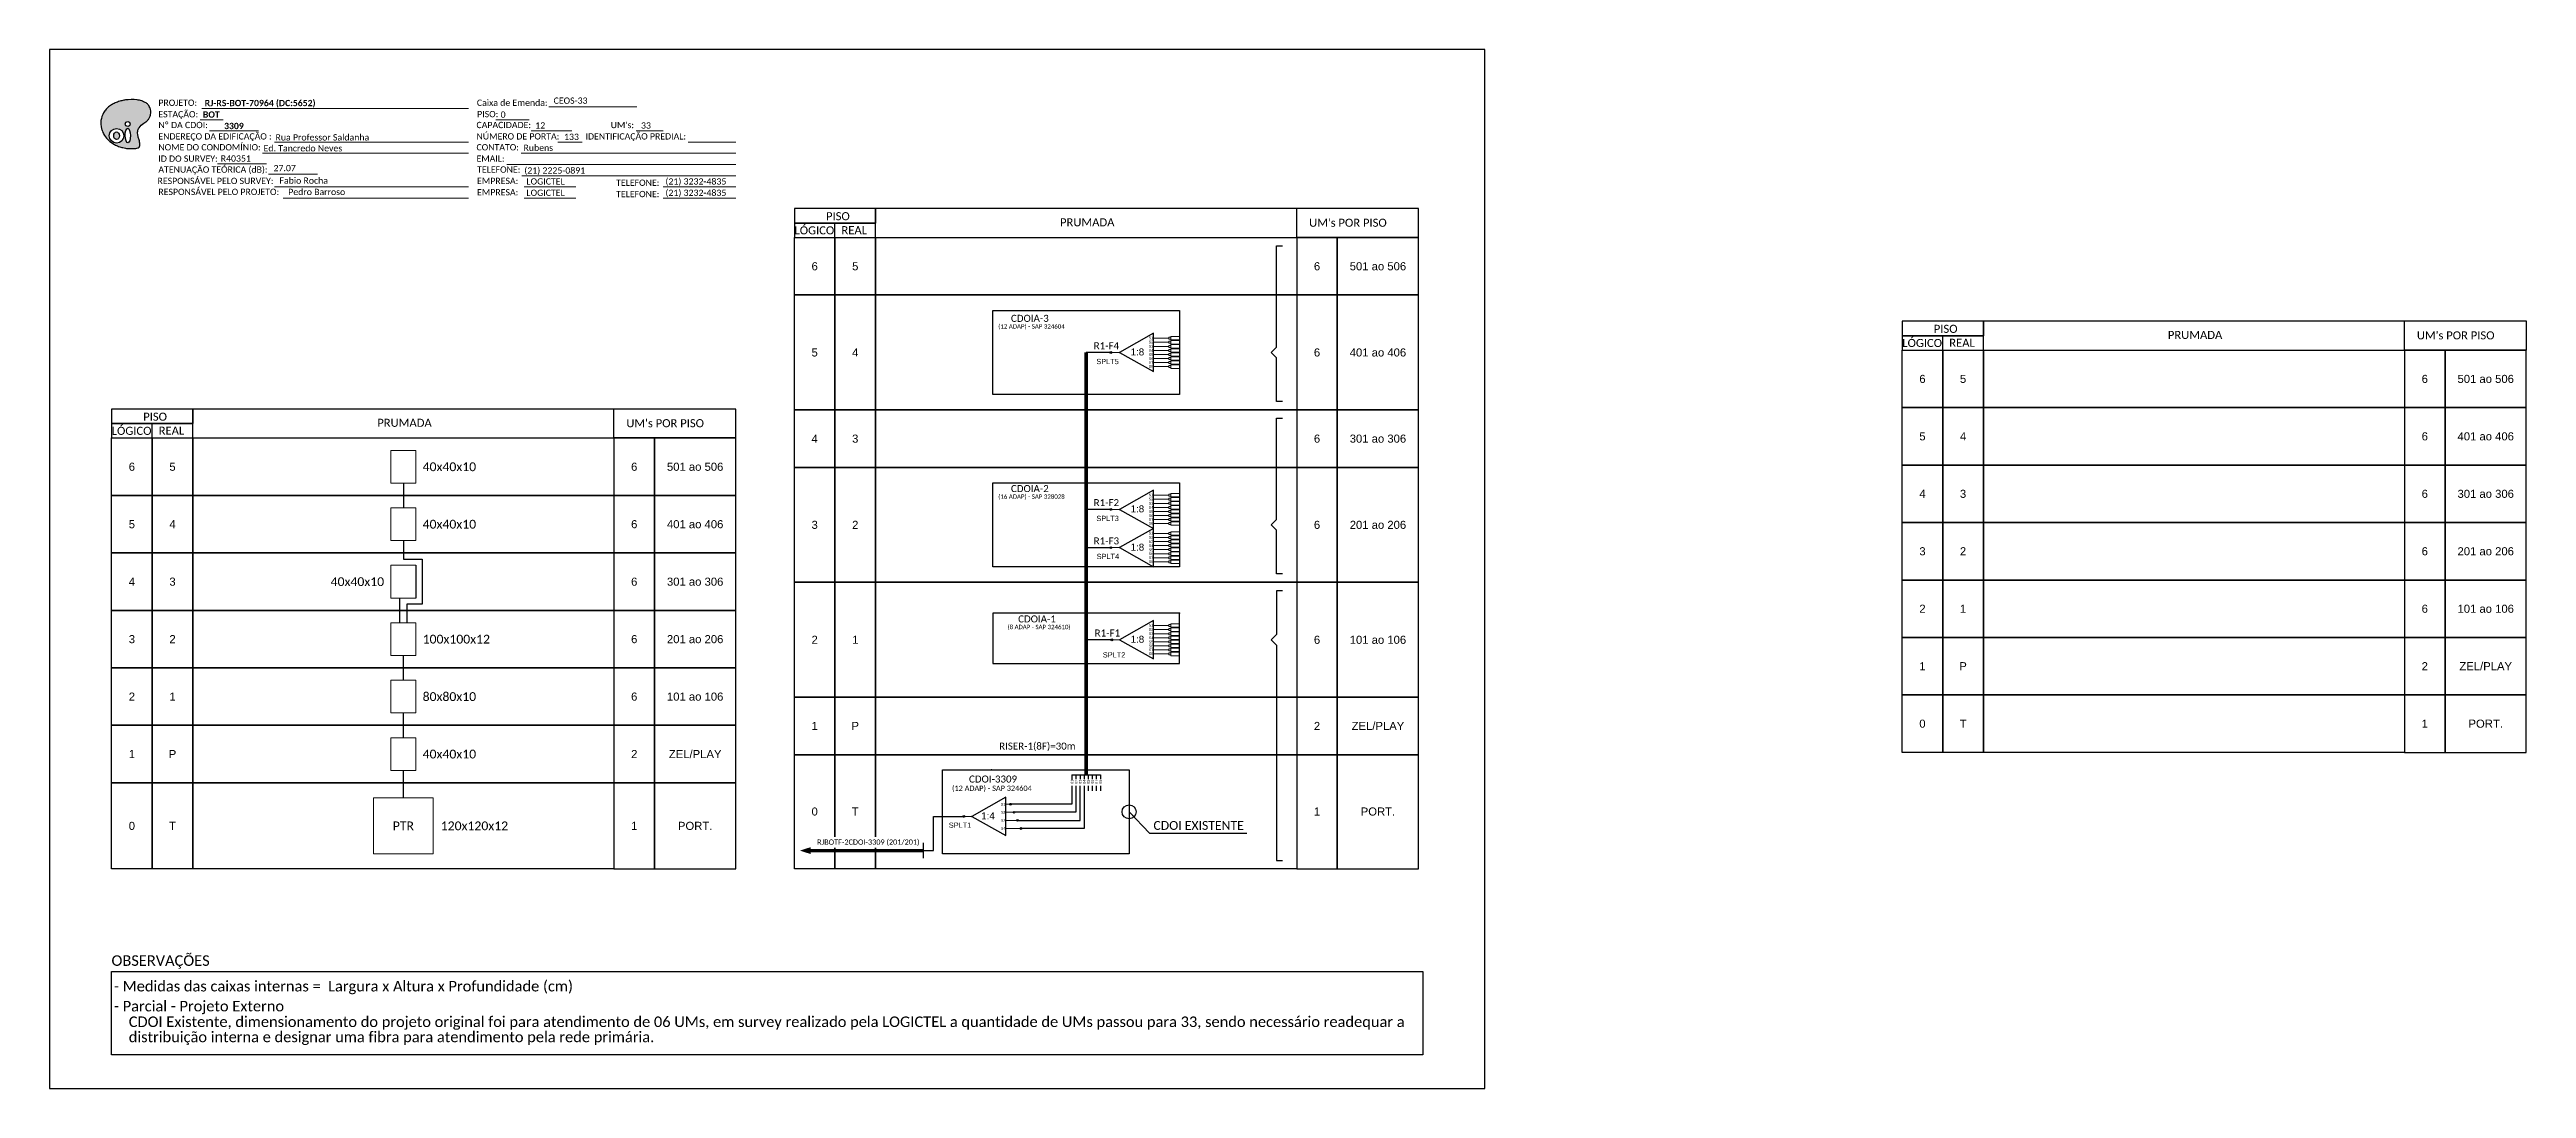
# Model space of a CAD drawing. Header units: millimetres. Extents: x 6532 to 7237, y -1607 to -1311.
import ezdxf
from ezdxf.enums import TextEntityAlignment as Align

# ---------------------------------------------------------------- set-up
doc = ezdxf.new("R2010")
doc.units = ezdxf.units.MM
doc.styles.add('ARIAL', font='arial.ttf')
doc.styles.add('WMF-Calibri0', font='calibri.ttf')
doc.styles.add('WMF-Calibri1', font='calibrib.ttf')
doc.dimstyles.new('ISO-25', dxfattribs={"dimtxt": 2.5, "dimasz": 2.5, "dimexe": 1.25, "dimexo": 0.625, "dimtad": 1, "dimtxsty": 'Standard', "dimcen": 2.5, "dimadec": 0, "dimazin": 0, "dimtfac": 1, "dimtmove": 0, "dimatfit": 3, "dimfxl": 0, "dimarcsym": 0})

# ---------------------------------------------------------------- blocks, each defined once
blk = doc.blocks.new('ANDAR')
for points in [[(0, 16.37), (11.57, 16.37), (11.57, 0), (0, 0)], [(11.57, 16.37), (23.15, 16.37), (23.15, 0), (11.57, 0)], [(23.15, 16.37), (143.15, 16.37), (143.15, 0), (23.15, 0)], [(154.72, 16.37), (143.15, 16.37), (143.15, 0), (154.72, 0)], [(177.86, 16.37), (154.72, 16.37), (154.72, 0), (177.86, 0)]]:
    blk.add_lwpolyline(points, close=True)
at = {"style": 'ARIAL', "flags": 4}
for tag, p in [('LOGICO', (5.79, 8.19)), ('REAL', (17.36, 8.19)), ("UC'S POR PISO", (148.93, 8.19)), ('N° DOS_APS', (166.29, 8.19))]:
    blk.add_attdef(tag, text='', height=2.3, dxfattribs=at).set_placement(p, align=Align.MIDDLE_CENTER)
blk = doc.blocks.new('A$C4360606C')
at = {"color": 0}
for points in [[(0, 4.11), (23.15, 4.11), (23.15, 8.22), (0, 8.22)], [(0, 0), (23.15, 0), (23.15, 4.11), (0, 4.11)]]:
    blk.add_lwpolyline(points, close=True, dxfattribs=at)
for points in [[(23.15, 0), (177.9, 0), (177.9, 8.22), (23.15, 8.22), (23.15, 8.22), (23.15, 4.11)], [(143.15, 0), (143.15, 8.22)], [(11.57, 0), (11.57, 4.11)]]:
    blk.add_lwpolyline(points)
at = {"color": 0, "style": 'WMF-Calibri0'}
for s, p in [('     PISO', (4.96, 4.92)), ('  LÓGICO', (-1.58, 0.89)), ('    REAL', (10.18, 0.95)), ('PRUMADA', (75.71, 3.18)), ("UM's POR PISO", (146.67, 3.06))]:
    blk.add_text(s, height=2.3, dxfattribs=at).set_placement(p)
blk = doc.blocks.new('SPLT_1-8_SC-APC')
at = {"color": 1}
blk.add_lwpolyline([(-7.37, -2.1), (-17.04, -7.55), (-7.37, -13), (-7.37, -2.1)], dxfattribs=at)
at = {"color": 3, "lineweight": 0}
for points in [[(-2.99, -3.51), (-7.37, -3.51)], [(-7.37, -4.66), (-2.99, -4.66)], [(-7.37, -5.82), (-2.99, -5.82)], [(-7.37, -6.97), (-2.99, -6.97)], [(-2.41, -3.02), (-2.41, -4)], [(-2.41, -3.02), (0, -3.02)], [(-2.41, -4), (0, -4)], [(-2.41, -4.17), (-2.41, -5.16)], [(-2.41, -4.17), (0, -4.17)], [(-2.41, -5.16), (0, -5.16)], [(-2.41, -5.32), (-2.41, -6.31)], [(-2.41, -5.32), (0, -5.32)], [(-2.41, -6.31), (0, -6.31)], [(-2.41, -6.48), (-2.41, -7.46)], [(-2.41, -6.48), (0, -6.48)], [(-7.37, -8.12), (-2.99, -8.12)], [(-7.37, -9.28), (-2.99, -9.28)], [(-7.37, -10.43), (-2.99, -10.43)], [(-7.37, -11.58), (-2.99, -11.58)], [(-2.41, -7.46), (0, -7.46)], [(-2.41, -7.63), (-2.41, -8.62)], [(-2.41, -7.63), (0, -7.63)], [(-2.41, -8.62), (0, -8.62)], [(-2.41, -8.78), (-2.41, -9.77)], [(-2.41, -8.78), (0, -8.78)], [(-2.41, -9.77), (0, -9.77)], [(-2.41, -9.94), (-2.41, -10.92)], [(-2.41, -9.94), (0, -9.94)], [(-2.41, -10.92), (0, -10.92)], [(-2.41, -11.09), (-2.41, -12.08)], [(-2.41, -11.09), (0, -11.09)], [(-2.41, -12.08), (0, -12.08)]]:
    blk.add_lwpolyline(points, dxfattribs=at)
for points in [[(-2.99, -3.22), (-2.41, -3.22), (-2.41, -3.8), (-2.99, -3.8)], [(-2.99, -4.38), (-2.41, -4.38), (-2.41, -4.95), (-2.99, -4.95)], [(-2.99, -5.53), (-2.41, -5.53), (-2.41, -6.1), (-2.99, -6.1)], [(-2.99, -6.68), (-2.41, -6.68), (-2.41, -7.26), (-2.99, -7.26)], [(-2.99, -7.84), (-2.41, -7.84), (-2.41, -8.41), (-2.99, -8.41)], [(-2.99, -8.99), (-2.41, -8.99), (-2.41, -9.56), (-2.99, -9.56)], [(-2.99, -10.14), (-2.41, -10.14), (-2.41, -10.72), (-2.99, -10.72)], [(-2.99, -11.3), (-2.41, -11.3), (-2.41, -11.87), (-2.99, -11.87)]]:
    blk.add_lwpolyline(points, close=True, dxfattribs=at)
at = {"color": 1, "lineweight": 0}
blk.add_lwpolyline([(-17.04, -7.55), (-19.26, -7.55)], dxfattribs=at)
at = {"color": 1, "style": 'ARIAL'}
for s, height, p in [('1:8', 2, (-13.91, -8.4)), ('S1', 0.75, (-8.74, -3.78)), ('S2', 0.75, (-8.74, -4.97)), ('S3', 0.75, (-8.74, -6.18)), ('S4', 0.75, (-8.74, -7.36)), ('S5', 0.75, (-8.74, -8.57)), ('S6', 0.75, (-8.74, -9.69)), ('S7', 0.75, (-8.74, -10.78)), ('S8', 0.75, (-8.74, -11.9))]:
    blk.add_text(s, height=height, dxfattribs=at).set_placement(p)
blk = doc.blocks.new('LEG_CDOIA12_C-SPLT_ESQ')
blk.add_point((0, 0))
at = {"color": 0, "style": 'WMF-Calibri0', "flags": 4}
blk.add_attdef('MODELO', text='', height=1.5, dxfattribs=at).set_placement((-13.55, 3.01), align=Align.CENTER)
blk.add_attdef('CDO', (-14.65, 4.94), '', height=2, dxfattribs=at)
at = {"style": 'ARIAL', "flags": 4}
blk.add_attdef('SPLITAGEM', text='', height=1.5, dxfattribs=at).set_placement((-17.48, -2.66), align=Align.CENTER)
blk = doc.blocks.new('SPLITTER_')
blk.add_point((0, 0))
at = {"style": 'ARIAL', "flags": 4}
blk.add_attdef('SPLT', (0, -3.26), '', height=1.5, dxfattribs=at)
blk = doc.blocks.new('A$C415C251F')
at = {"color": 3}
blk.add_point((0, 0), dxfattribs=at)
blk = doc.blocks.new('LEG_CDOIA8_C-SPLT_ESQ')
at = {"color": 3, "extrusion": (0, 0, -1), "xscale": -1, "zscale": -1}
blk.add_blockref('A$C415C251F', (0, 0), dxfattribs=at)
at = {"color": 1, "style": 'WMF-Calibri0', "flags": 4}
blk.add_attdef('MODELO', text='', height=1.5, dxfattribs=at).set_placement((22.54, -4.54), align=Align.CENTER)
blk.add_attdef('CDO', (21.44, -2.61), '', height=2, dxfattribs=at)
at = {"style": 'ARIAL', "flags": 4}
blk.add_attdef('SPLITAGEM', text='', height=1.5, dxfattribs=at).set_placement((18.61, -12.59), align=Align.CENTER)
blk = doc.blocks.new('SPLT_1-4_DIV_DIR')
h = blk.add_hatch(color=3)
h.dxf.hatch_style = 1
edge = h.paths.add_edge_path()
edge.add_arc((13.27, 3.47), 0.242, 0, 360)
h = blk.add_hatch(color=3)
h.dxf.hatch_style = 1
edge = h.paths.add_edge_path()
edge.add_arc((14.27, 1.17), 0.242, 0, 360)
h = blk.add_hatch(color=3)
h.dxf.hatch_style = 1
edge = h.paths.add_edge_path()
edge.add_arc((15.27, -1.14), 0.242, 0, 360)
h = blk.add_hatch(color=3)
h.dxf.hatch_style = 1
edge = h.paths.add_edge_path()
edge.add_arc((16.27, -3.45), 0.242, 0, 360)
at = {"color": 1, "lineweight": 0}
blk.add_lwpolyline([(2.22, 0), (0, 0)], dxfattribs=at)
at = {"color": 1}
blk.add_lwpolyline([(11.89, 5.45), (2.22, 0), (11.89, -5.45), (11.89, 5.45)], dxfattribs=at)
at = {"color": 7, "lineweight": 0}
for points in [[(13.27, 3.47), (11.89, 3.47)], [(11.89, 1.17), (14.27, 1.17)], [(11.89, -1.14), (15.27, -1.14)], [(11.89, -3.45), (16.27, -3.45)]]:
    blk.add_lwpolyline(points, dxfattribs=at)
at = {"color": 3}
for centre in [(13.27, 3.47), (14.27, 1.17), (15.27, -1.14), (16.27, -3.45)]:
    blk.add_circle(centre, 0.242, dxfattribs=at)
at = {"color": 1, "style": 'ARIAL'}
for s, height, p in [('1:4', 2, (4.91, -0.85)), ('S1', 0.75, (10.52, 3.07)), ('S2', 0.75, (10.52, 0.81)), ('S3', 0.75, (10.52, -1.54)), ('S4', 0.75, (10.52, -3.8))]:
    blk.add_text(s, height=height, dxfattribs=at).set_placement(p)
blk = doc.blocks.new('OI')
h = blk.add_hatch(color=40)
edge = h.paths.add_edge_path()
edge.add_spline(control_points=[(4.35, -0.67), (3.92, -0.99), (3.26, -1.5), (2.81, -2.59), (2.9, -3.5), (3.06, -4.27), (3.31, -4.85), (3.37, -5.39), (3.4, -5.88), (3.2, -6.4), (2.54, -6.61), (1.65, -6.63), (0.55, -6.67), (-0.56, -6.42), (-1.61, -6.14), (-2.77, -5.61), (-3.92, -4.77), (-4.89, -3.7), (-5.34, -2.65), (-5.6, -1.94), (-5.85, -0.96), (-5.71, 0.47), (-5.1, 2.02), (-4.14, 3.02), (-3.3, 3.61), (-2.37, 4.16), (-1.36, 4.44), (-0.56, 4.7), (0.79, 4.85), (2.24, 4.97), (3.79, 4.57), (4.67, 4.21), (5.44, 3.65), (5.76, 2.99), (6.03, 2.21), (6.01, 1.46), (5.72, 0.64), (5.31, 0.08), (4.88, -0.38), (4.51, -0.55), (4.35, -0.67)], knot_values=[0, 0, 0, 0, 1.60434, 2.417191, 3.427595, 4.282808, 4.776746, 5.304182, 5.888771, 6.258406, 6.858137, 7.79129, 8.986195, 10.124242, 11.187857, 12.242908, 13.953784, 15.414161, 16.515391, 17.349188, 17.675853, 19.552021, 21.515531, 22.568638, 23.63245, 24.621084, 25.782718, 26.745347, 27.142653, 29.870543, 31.004649, 31.921532, 32.709589, 33.801391, 34.042471, 35.192333, 35.971461, 36.628871, 37.254359, 37.836911, 37.836911, 37.836911, 37.836911], degree=3, periodic=0)
h.paths.add_polyline_path([(1.13, -0.87, -1), (-0.04, -0.87, -1)], flags=16)
edge = h.paths.add_edge_path(flags=16)
edge.add_ellipse((0.56, -3.59), major_axis=(-0.02, 1.71), ratio=0.361305, start_angle=0, end_angle=360)
h.paths.add_polyline_path([(-0.36, -3.62, -1), (-3.8, -3.62, -1)], flags=16)
edge = h.paths.add_edge_path(flags=0)
edge.add_ellipse((-2.08, -3.62), major_axis=(0, 0.885), ratio=0.758294, start_angle=0, end_angle=360)
at = {"color": 40}
for centre, radius in [((-2.08, -3.62), 1.72), ((0.54, -0.87), 0.587)]:
    blk.add_circle(centre, radius, dxfattribs=at)
blk.add_ellipse((-2.08, -3.62), major_axis=(0, 0.885), ratio=0.758294, start_param=-3.141592653589792, end_param=3.141592653589792, dxfattribs=at)
blk.add_ellipse((0.56, -3.59), major_axis=(-0.02, 1.71), ratio=0.361305, dxfattribs=at)
at = {"color": 40, "start_tangent": (-0.800898, -0.598801), "end_tangent": (-0.800898, -0.598801)}
blk.add_spline([(4.35, -0.67), (3.2, -1.78), (2.9, -2.54), (2.92, -3.55), (3.12, -4.38), (3.28, -4.85), (3.37, -5.37), (3.35, -5.95), (3.2, -6.29), (2.66, -6.55), (1.73, -6.63), (0.54, -6.62), (-0.58, -6.41), (-1.6, -6.11), (-2.56, -5.67), (-3.95, -4.67), (-4.89, -3.56), (-5.37, -2.56), (-5.64, -1.78), (-5.72, -1.46), (-5.63, 0.42), (-4.84, 2.22), (-4.13, 2.99), (-3.27, 3.62), (-2.4, 4.09), (-1.3, 4.47), (-0.37, 4.72), (0.02, 4.77), (2.75, 4.8), (3.85, 4.53), (4.69, 4.16), (5.31, 3.68), (5.85, 2.73), (5.93, 2.5), (5.94, 1.35), (5.67, 0.62), (5.29, 0.08), (4.84, -0.36), (4.35, -0.67)], degree=3, dxfattribs=at)
blk = doc.blocks.new('CARIMBO')
at = {"color": 7, "lineweight": 0}
for points in [[(35.15, -20.06), (41.7, -20.06)], [(35.66, -16.79), (111.64, -16.79)], [(119.43, -20.02), (128.92, -20.02)], [(134.48, -16.3), (159.61, -16.3)], [(37.81, -23.14), (51.75, -23.14)], [(56.38, -26.37), (111.64, -26.37)], [(129.48, -23.14), (141.1, -23.14)], [(137.07, -26.37), (144.01, -26.37)], [(159.42, -23.14), (167.09, -23.14)], [(174.24, -26.37), (187.8, -26.37)], [(40.13, -32.55), (54.07, -32.55)], [(52.97, -29.48), (111.64, -29.48)], [(122.56, -32.72), (187.83, -32.72)], [(126.6, -29.48), (187.83, -29.48)], [(54.67, -35.52), (68.61, -35.52)], [(56.38, -39.07), (111.64, -39.07)], [(58.87, -42.31), (111.64, -42.31)], [(126.84, -35.96), (187.83, -35.96)], [(127.45, -39.07), (142.25, -39.07)], [(127.45, -42.31), (142.25, -42.31)], [(167.06, -39.07), (187.83, -39.07)], [(167.06, -42.31), (187.83, -42.31)]]:
    blk.add_lwpolyline(points, dxfattribs=at)
at = {"color": 7, "xscale": 1.213923925163967, "yscale": 1.213923925163967, "zscale": 1.213923925163967, "rotation": 0.1532896023949059}
blk.add_blockref('OI', (13.86, -20.16), dxfattribs=at)
at = {"color": 7, "lineweight": 0, "style": 'WMF-Calibri0'}
for s, height, p in [('Caixa de Emenda:', 1.7927, (114.02, -16.04)), ('PROJETO:', 1.793, (23.26, -16.04)), ('ESTAÇÃO:', 1.793, (23.26, -19.32)), ('Nº DA CDOI:', 1.7927, (23.26, -22.39)), ('CAPACIDADE:', 1.7927, (113.91, -22.39)), ('PISO:', 1.793, (114.09, -19.28)), ("UM's:", 1.793, (152.15, -22.39)), ('ENDEREÇO DA EDIFICAÇÃO :', 1.7927, (23.26, -25.63)), ('NOME DO CONDOMÍNIO:', 1.7927, (23.26, -28.74)), ('CONTATO:', 1.793, (113.91, -28.74)), ('NÚMERO DE PORTA:', 1.7927, (113.91, -25.63)), ('IDENTIFICAÇÃO PREDIAL:', 1.7927, (144.99, -25.63)), ('ATENUAÇÃO TEÓRICA (dB):', 1.7927, (23.26, -35.09)), ('ID DO SURVEY:', 1.7927, (23.26, -31.97)), ('EMAIL:', 1.793, (113.91, -31.97)), ('TELEFONE:', 1.793, (114.09, -35.09)), ('RESPONSÁVEL PELO SURVEY:', 1.7927, (23.02, -38.32)), ('RESPONSÁVEL PELO PROJETO:', 1.7927, (23.26, -41.44)), ('EMPRESA:', 1.793, (114.09, -38.32)), ('EMPRESA:', 1.793, (114.09, -41.56)), ('TELEFONE:', 1.793, (153.7, -38.83)), ('TELEFONE:', 1.793, (153.7, -42.06))]:
    blk.add_text(s, height=height, dxfattribs=at).set_placement(p)
at = {"color": 7, "lineweight": 0, "flags": 8}
for tag, p, style in [('CEOS-XX', (135.87, -15.46), 'WMF-Calibri0'), ('EST', (35.94, -19.41), 'WMF-Calibri1'), ('PROJ', (36.46, -16.13), 'WMF-Calibri1'), ('PISO_PTR', (120.78, -19.42), 'WMF-Calibri0'), ('CAPAC.', (130.66, -22.52), 'WMF-Calibri0'), ("UC'S", (160.78, -22.54), 'WMF-Calibri0'), ('NOME_DO_COND.', (53.23, -29.02), 'WMF-Calibri0'), ('LOGRADOURO', (56.65, -25.91), 'WMF-Calibri0'), ('NOME_DO_CONTATO', (127.3, -28.89), 'WMF-Calibri0'), ('N°', (138.85, -25.77), 'WMF-Calibri0'), ('N°PREDIO', (174.94, -25.77), 'WMF-Calibri0'), ('_ID_', (40.39, -31.94), 'WMF-Calibri0'), ('O_POTEN', (56.06, -34.68), 'WMF-Calibri0'), ('EMAIL', (123.26, -32.12), 'WMF-Calibri0'), ('TELEFONE', (127.55, -35.36), 'WMF-Calibri0'), ('RES_SURVEY', (57.78, -38.23), 'WMF-Calibri0'), ('RES_PROJ', (60.27, -41.47), 'WMF-Calibri0'), ('EMP_RESP_SURVEY', (128.16, -38.47), 'WMF-Calibri0'), ('EMP_RESP_PROJ', (128.16, -41.71), 'WMF-Calibri0'), ('CONT_RESP_SURVEY', (167.76, -38.47), 'WMF-Calibri0'), ('CONT_RESP_PROJ', (167.76, -41.71), 'WMF-Calibri0')]:
    blk.add_attdef(tag, p, '', height=1.79, dxfattribs=dict(at, style=style))
at = {"color": 7, "lineweight": 0, "style": 'WMF-Calibri1', "flags": 8}
blk.add_attdef("N° CDO'S", text='', height=1.79, dxfattribs=at).set_placement((44.78, -22.68), align=Align.CENTER)

msp = doc.modelspace()

# ---------------------------------------------------------------- hatches: boundary and pattern name
h = msp.add_hatch(color=3)
h.dxf.hatch_style = 1
edge = h.paths.add_edge_path()
edge.add_arc((6834.02, -1396.89), 0.256, 0, 360)
h = msp.add_hatch(color=3)
h.dxf.hatch_style = 1
edge = h.paths.add_edge_path()
edge.add_arc((6834.02, -1441.6), 0.256, 0, 360)
h = msp.add_hatch(color=3)
h.dxf.hatch_style = 1
edge = h.paths.add_edge_path()
edge.add_arc((6834.02, -1452.5), 0.256, 0, 360)
h = msp.add_hatch(color=3)
h.dxf.hatch_style = 1
edge = h.paths.add_edge_path()
edge.add_arc((6834.28, -1478.75), 0.256, 0, 360)
h = msp.add_hatch(color=3)
h.dxf.hatch_style = 1
edge = h.paths.add_edge_path()
edge.add_arc((6792.15, -1529.07), 0.256, 0, 360)

# ---------------------------------------------------------------- linework, layer by layer
at = {"color": 5}
for p, q in [((6833.76, -1396.89), (6826.97, -1396.89)), ((6833.76, -1441.6), (6826.97, -1441.6)), ((6834.28, -1478.75), (6826.97, -1478.75))]:
    msp.add_line(p, q, dxfattribs=at)
for points in [[(6531.59, -1606.59), (6940.59, -1606.59), (6940.59, -1310.59), (6531.59, -1310.59)], [(6743.83, -1360.03), (6766.97, -1360.03), (6766.97, -1355.92), (6743.83, -1355.92)], [(6743.83, -1364.14), (6766.97, -1364.14), (6766.97, -1360.03), (6743.83, -1360.03)], [(6743.83, -1364.14), (6755.4, -1364.14), (6755.4, -1380.51), (6743.83, -1380.51)], [(6755.4, -1364.14), (6766.97, -1364.14), (6766.97, -1380.51), (6755.4, -1380.51)], [(6766.97, -1364.14), (6886.97, -1364.14), (6886.97, -1380.51), (6766.97, -1380.51)], [(6898.54, -1364.14), (6886.97, -1364.14), (6886.97, -1380.51), (6898.54, -1380.51)], [(6921.69, -1364.14), (6898.54, -1364.14), (6898.54, -1380.51), (6921.69, -1380.51)], [(6743.83, -1380.51), (6755.4, -1380.51), (6755.4, -1413.26), (6743.83, -1413.26)], [(6755.4, -1380.51), (6766.97, -1380.51), (6766.97, -1413.26), (6755.4, -1413.26)], [(6766.97, -1380.51), (6886.97, -1380.51), (6886.97, -1413.26), (6766.97, -1413.26)], [(6898.54, -1380.51), (6886.97, -1380.51), (6886.97, -1413.26), (6898.54, -1413.26)], [(6921.69, -1380.51), (6898.54, -1380.51), (6898.54, -1413.26), (6921.69, -1413.26)], [(6549.27, -1417.15), (6572.42, -1417.15), (6572.42, -1413.04), (6549.27, -1413.04)], [(6549.27, -1421.26), (6572.42, -1421.26), (6572.42, -1417.15), (6549.27, -1417.15)], [(6743.83, -1413.26), (6755.4, -1413.26), (6755.4, -1429.63), (6743.83, -1429.63)], [(6755.4, -1413.26), (6766.97, -1413.26), (6766.97, -1429.63), (6755.4, -1429.63)], [(6766.97, -1413.26), (6886.97, -1413.26), (6886.97, -1429.63), (6766.97, -1429.63)], [(6898.54, -1413.26), (6886.97, -1413.26), (6886.97, -1429.63), (6898.54, -1429.63)], [(6921.69, -1413.26), (6898.54, -1413.26), (6898.54, -1429.63), (6921.69, -1429.63)], [(6549.27, -1421.26), (6560.84, -1421.26), (6560.84, -1437.64), (6549.27, -1437.64)], [(6560.84, -1421.26), (6572.42, -1421.26), (6572.42, -1437.64), (6560.84, -1437.64)], [(6572.42, -1421.26), (6692.42, -1421.26), (6692.42, -1437.64), (6572.42, -1437.64)], [(6703.99, -1421.26), (6692.42, -1421.26), (6692.42, -1437.64), (6703.99, -1437.64)], [(6727.13, -1421.26), (6703.99, -1421.26), (6703.99, -1437.64), (6727.13, -1437.64)], [(6743.83, -1429.63), (6755.4, -1429.63), (6755.4, -1462.37), (6743.83, -1462.37)], [(6755.4, -1429.63), (6766.97, -1429.63), (6766.97, -1462.37), (6755.4, -1462.37)], [(6766.97, -1429.63), (6886.97, -1429.63), (6886.97, -1462.37), (6766.97, -1462.37)], [(6898.54, -1429.63), (6886.97, -1429.63), (6886.97, -1462.37), (6898.54, -1462.37)], [(6921.69, -1429.63), (6898.54, -1429.63), (6898.54, -1462.37), (6921.69, -1462.37)], [(6549.27, -1437.64), (6560.84, -1437.64), (6560.84, -1454.01), (6549.27, -1454.01)], [(6560.84, -1437.64), (6572.42, -1437.64), (6572.42, -1454.01), (6560.84, -1454.01)], [(6572.42, -1437.64), (6692.42, -1437.64), (6692.42, -1454.01), (6572.42, -1454.01)], [(6703.99, -1437.64), (6692.42, -1437.64), (6692.42, -1454.01), (6703.99, -1454.01)], [(6727.13, -1437.64), (6703.99, -1437.64), (6703.99, -1454.01), (6727.13, -1454.01)], [(6549.27, -1454.01), (6560.84, -1454.01), (6560.84, -1470.38), (6549.27, -1470.38)], [(6560.84, -1454.01), (6572.42, -1454.01), (6572.42, -1470.38), (6560.84, -1470.38)], [(6572.42, -1454.01), (6692.42, -1454.01), (6692.42, -1470.38), (6572.42, -1470.38)], [(6703.99, -1454.01), (6692.42, -1454.01), (6692.42, -1470.38), (6703.99, -1470.38)], [(6727.13, -1454.01), (6703.99, -1454.01), (6703.99, -1470.38), (6727.13, -1470.38)], [(6743.83, -1462.37), (6755.4, -1462.37), (6755.4, -1495.12), (6743.83, -1495.12)], [(6755.4, -1462.37), (6766.97, -1462.37), (6766.97, -1495.12), (6755.4, -1495.12)], [(6766.97, -1462.37), (6886.97, -1462.37), (6886.97, -1495.12), (6766.97, -1495.12)], [(6898.54, -1462.37), (6886.97, -1462.37), (6886.97, -1495.12), (6898.54, -1495.12)], [(6921.69, -1462.37), (6898.54, -1462.37), (6898.54, -1495.12), (6921.69, -1495.12)], [(6549.27, -1470.38), (6560.84, -1470.38), (6560.84, -1486.75), (6549.27, -1486.75)], [(6560.84, -1470.38), (6572.42, -1470.38), (6572.42, -1486.75), (6560.84, -1486.75)], [(6572.42, -1470.38), (6692.42, -1470.38), (6692.42, -1486.75), (6572.42, -1486.75)], [(6703.99, -1470.38), (6692.42, -1470.38), (6692.42, -1486.75), (6703.99, -1486.75)], [(6727.13, -1470.38), (6703.99, -1470.38), (6703.99, -1486.75), (6727.13, -1486.75)], [(6549.27, -1486.75), (6560.84, -1486.75), (6560.84, -1503.12), (6549.27, -1503.12)], [(6560.84, -1486.75), (6572.42, -1486.75), (6572.42, -1503.12), (6560.84, -1503.12)], [(6572.42, -1486.75), (6692.42, -1486.75), (6692.42, -1503.12), (6572.42, -1503.12)], [(6703.99, -1486.75), (6692.42, -1486.75), (6692.42, -1503.12), (6703.99, -1503.12)], [(6727.13, -1486.75), (6703.99, -1486.75), (6703.99, -1503.12), (6727.13, -1503.12)], [(6743.83, -1495.12), (6755.4, -1495.12), (6755.4, -1511.49), (6743.83, -1511.49)], [(6755.4, -1495.12), (6766.97, -1495.12), (6766.97, -1511.49), (6755.4, -1511.49)], [(6766.97, -1495.12), (6886.97, -1495.12), (6886.97, -1511.49), (6766.97, -1511.49)], [(6898.54, -1495.12), (6886.97, -1495.12), (6886.97, -1511.49), (6898.54, -1511.49)], [(6921.69, -1495.12), (6898.54, -1495.12), (6898.54, -1511.49), (6921.69, -1511.49)], [(6549.27, -1503.12), (6560.84, -1503.12), (6560.84, -1519.5), (6549.27, -1519.5)], [(6560.84, -1503.12), (6572.42, -1503.12), (6572.42, -1519.5), (6560.84, -1519.5)], [(6572.42, -1503.12), (6692.42, -1503.12), (6692.42, -1519.5), (6572.42, -1519.5)], [(6703.99, -1503.12), (6692.42, -1503.12), (6692.42, -1519.5), (6703.99, -1519.5)], [(6727.13, -1503.12), (6703.99, -1503.12), (6703.99, -1519.5), (6727.13, -1519.5)], [(6898.54, -1511.49), (6886.97, -1511.49), (6886.97, -1544.05), (6898.54, -1544.05)], [(6921.69, -1511.49), (6898.54, -1511.49), (6898.54, -1544.05), (6921.69, -1544.05)], [(6549.27, -1519.5), (6560.84, -1519.5), (6560.84, -1544.05), (6549.27, -1544.05)], [(6560.84, -1519.5), (6572.42, -1519.5), (6572.42, -1544.05), (6560.84, -1544.05)], [(6572.42, -1519.5), (6692.42, -1519.5), (6692.42, -1544.05), (6572.42, -1544.05)], [(6703.99, -1519.5), (6692.42, -1519.5), (6692.42, -1544.05), (6703.99, -1544.05)], [(6727.13, -1519.5), (6703.99, -1519.5), (6703.99, -1544.05), (6727.13, -1544.05)]]:
    msp.add_lwpolyline(points, close=True)
for points in [[(6755.4, -1364.14), (6755.4, -1360.03)], [(6766.97, -1364.14), (6921.72, -1364.14), (6921.72, -1355.92), (6766.97, -1355.92), (6766.97, -1355.92), (6766.97, -1360.03)], [(6886.97, -1364.14), (6886.97, -1355.92)], [(6560.84, -1421.26), (6560.84, -1417.15)], [(6572.42, -1421.26), (6727.17, -1421.26), (6727.17, -1413.04), (6572.42, -1413.04), (6572.42, -1413.04), (6572.42, -1417.15)], [(6692.42, -1421.26), (6692.42, -1413.04)], [(6632.42, -1434.11), (6632.42, -1441.17)], [(6632.42, -1450.48), (6632.42, -1455.77), (6637.76, -1455.77), (6637.76, -1468.61), (6633.42, -1468.61), (6633.42, -1473.91)], [(6635.99, -1457.54), (6635.99, -1466.85)], [(6631.42, -1473.91), (6631.42, -1466.85)], [(6632.42, -1490.28), (6632.42, -1483.22)], [(6632.42, -1506.65), (6632.42, -1499.59)], [(6632.42, -1523.77), (6632.42, -1515.96)], [(6755.4, -1538.07), (6755.4, -1544.05), (6743.83, -1544.05), (6743.83, -1511.49), (6755.4, -1511.49), (6755.4, -1534.93)], [(6755.4, -1534.93), (6755.4, -1511.49), (6766.97, -1511.49), (6766.97, -1534.93)], [(6766.97, -1534.93), (6766.97, -1511.49), (6886.97, -1511.49), (6886.97, -1544.05), (6766.97, -1544.05), (6766.97, -1538.07)], [(6766.97, -1538.07), (6766.97, -1544.05), (6755.4, -1544.05), (6755.4, -1538.07)]]:
    msp.add_lwpolyline(points)
at = {"color": 3}
for points in [[(6882.93, -1410.87), (6881.25, -1410.87), (6881.25, -1398.39), (6879.68, -1396.89), (6881.25, -1395.38), (6881.25, -1366.53), (6882.92, -1366.53)], [(6882.93, -1459.98), (6881.25, -1459.98), (6881.25, -1447.51), (6879.68, -1446), (6881.25, -1444.5), (6881.25, -1415.65), (6882.92, -1415.65)], [(6882.93, -1464.76), (6881.25, -1464.76), (6881.25, -1477.24), (6879.68, -1478.75), (6881.25, -1480.25), (6881.25, -1541.66), (6882.92, -1541.66)], [(6780.65, -1538.82), (6783.51, -1538.82), (6783.51, -1529.07), (6792.15, -1529.07)]]:
    msp.add_lwpolyline(points, dxfattribs=at)
at = {"color": 1}
for points in [[(6853.54, -1408.83), (6853.54, -1408.83), (6853.54, -1408.83), (6800.41, -1408.83), (6800.41, -1384.94), (6800.41, -1384.94)], [(6853.54, -1457.95), (6853.54, -1457.95), (6853.54, -1457.95), (6800.41, -1457.95), (6800.41, -1434.06), (6800.41, -1434.06)], [(6839.21, -1539.72), (6839.21, -1539.72), (6839.21, -1539.72), (6786.08, -1539.72), (6786.08, -1515.83), (6786.08, -1515.83)], [(6780.65, -1541.01), (6780.65, -1536.62)]]:
    msp.add_lwpolyline(points, dxfattribs=at)
for points in [[(6800.41, -1384.94), (6853.54, -1384.94), (6853.54, -1408.83), (6800.41, -1408.83)], [(6800.41, -1434.06), (6853.54, -1434.06), (6853.54, -1457.95), (6800.41, -1457.95)], [(6853.54, -1471.2), (6800.41, -1471.2), (6800.41, -1485.52), (6853.54, -1485.52)]]:
    msp.add_lwpolyline(points, close=True, dxfattribs=at)
at = {"color": 5, "const_width": 1}
msp.add_lwpolyline([(6826.97, -1396.89), (6826.97, -1517.2)], dxfattribs=at)
at = {"color": 0, "lineweight": 0}
for points in [[(6628.84, -1424.8), (6635.99, -1424.8), (6635.99, -1434.11), (6628.84, -1434.11)], [(6628.84, -1441.17), (6635.99, -1441.17), (6635.99, -1450.48), (6628.84, -1450.48)], [(6628.84, -1457.54), (6635.99, -1457.54), (6635.99, -1466.85), (6628.84, -1466.85)], [(6628.84, -1473.91), (6635.99, -1473.91), (6635.99, -1483.22), (6628.84, -1483.22)], [(6628.84, -1490.28), (6635.99, -1490.28), (6635.99, -1499.59), (6628.84, -1499.59)], [(6628.84, -1506.65), (6635.99, -1506.65), (6635.99, -1515.96), (6628.84, -1515.96)], [(6623.88, -1523.77), (6640.95, -1523.77), (6640.95, -1539.78), (6623.88, -1539.78)]]:
    msp.add_lwpolyline(points, close=True, dxfattribs=at)
at = {"color": 5}
for points in [[(6826.97, -1452.5), (6833.76, -1452.5)], [(6822.92, -1517.2), (6822.92, -1518.64)], [(6822.92, -1517.2), (6831.02, -1517.2)], [(6824.08, -1517.2), (6824.08, -1518.46)], [(6825.24, -1517.2), (6825.24, -1518.46)], [(6826.39, -1517.2), (6826.39, -1518.46)], [(6822.92, -1520.35), (6822.92, -1525.6), (6805.42, -1525.6)], [(6824.08, -1520.35), (6824.08, -1527.91), (6806.42, -1527.91)], [(6807.42, -1530.21), (6825.24, -1530.21), (6825.24, -1520.35)], [(6826.39, -1520.35), (6826.39, -1532.52), (6808.42, -1532.52)]]:
    msp.add_lwpolyline(points, dxfattribs=at)
at = {"color": 7}
msp.add_lwpolyline([(6786.08, -1515.83), (6839.21, -1515.83), (6839.21, -1539.72), (6786.08, -1539.72)], close=True, dxfattribs=at)
at = {"color": 8}
for points in [[(6827.55, -1517.2), (6827.55, -1518.47)], [(6828.71, -1517.2), (6828.71, -1518.46)], [(6829.86, -1517.2), (6829.86, -1518.47)], [(6831.02, -1517.2), (6831.02, -1518.47)], [(6827.55, -1520.35), (6827.55, -1521.79)], [(6828.71, -1520.35), (6828.71, -1521.79)], [(6829.86, -1520.35), (6829.86, -1521.79)], [(6831.02, -1520.35), (6831.02, -1521.79)]]:
    msp.add_lwpolyline(points, dxfattribs=at)
at = {"color": 1}
msp.add_lwpolyline([(6748.52, -1538.82, 2, 0, 0), (6745.39, -1538.82, 1, 1, 0)], format="xyseb", dxfattribs=at)
at = {"color": 1, "const_width": 1}
msp.add_lwpolyline([(6780.65, -1538.82), (6748.52, -1538.82), (6748.52, -1538.82)], dxfattribs=at)
at = {"color": 0}
msp.add_lwpolyline([(6549.27, -1573.27), (6922.91, -1573.27), (6922.91, -1596.97), (6549.27, -1596.97)], close=True, dxfattribs=at)
at = {"color": 3}
for centre in [(6834.02, -1396.89), (6834.02, -1441.6), (6834.02, -1452.5), (6834.28, -1478.75), (6792.15, -1529.07)]:
    msp.add_circle(centre, 0.256, dxfattribs=at)
msp.add_point((6799.98, -1515.83))

# ---------------------------------------------------------------- block references
ref = msp.add_blockref('CARIMBO', (6539.34, -1310.59))
ref.add_attrib('PROJ', 'RJ-RS-BOT-70964 (DC:5652)', (6575.8, -1326.72), dxfattribs={"color": 7, "lineweight": 0, "height": 1.7927, "style": 'WMF-Calibri1'})
ref.add_attrib('EST', 'BOT', (6575.29, -1330), dxfattribs={"color": 7, "lineweight": 0, "height": 1.793, "style": 'WMF-Calibri1'})
ref.add_attrib("N° CDO'S", '3309', dxfattribs={"color": 7, "lineweight": 0, "height": 1.793, "style": 'WMF-Calibri1'}).set_placement((6584.13, -1333.26), align=Align.CENTER)
ref.add_attrib('LOGRADOURO', 'Rua Professor Saldanha', (6595.99, -1336.5), dxfattribs={"color": 7, "lineweight": 0, "height": 1.7927, "style": 'WMF-Calibri0'})
ref.add_attrib('NOME_DO_COND.', 'Ed. Tancredo Neves', (6592.58, -1339.61), dxfattribs={"color": 7, "lineweight": 0, "height": 1.7927, "style": 'WMF-Calibri0'})
ref.add_attrib('_ID_', ' R40351', (6579.74, -1342.52), dxfattribs={"color": 7, "lineweight": 0, "height": 1.793, "style": 'WMF-Calibri0'})
ref.add_attrib('O_POTEN', '27.07', (6595.41, -1345.26), dxfattribs={"color": 7, "lineweight": 0, "height": 1.793, "style": 'WMF-Calibri0'})
ref.add_attrib('RES_SURVEY', 'Fabio Rocha', (6597.12, -1348.82), dxfattribs={"color": 7, "lineweight": 0, "height": 1.7927, "style": 'WMF-Calibri0'})
ref.add_attrib('RES_PROJ', 'Pedro Barroso', (6599.61, -1352.05), dxfattribs={"color": 7, "lineweight": 0, "height": 1.7927, "style": 'WMF-Calibri0'})
ref.add_attrib('CEOS-XX', 'CEOS-33', (6675.22, -1326.04), dxfattribs={"color": 7, "lineweight": 0, "height": 1.793, "style": 'WMF-Calibri0'})
ref.add_attrib('CAPAC.', '12', (6670, -1333.1), dxfattribs={"color": 7, "lineweight": 0, "height": 1.793, "style": 'WMF-Calibri0'})
ref.add_attrib("UC'S", '33', (6700.12, -1333.12), dxfattribs={"color": 7, "lineweight": 0, "height": 1.793, "style": 'WMF-Calibri0'})
ref.add_attrib('PISO_PTR', '0', (6660.13, -1330.01), dxfattribs={"color": 7, "lineweight": 0, "height": 1.79, "style": 'WMF-Calibri0'})
ref.add_attrib('N°', '133', (6678.19, -1336.36), dxfattribs={"color": 7, "lineweight": 0, "height": 1.793, "style": 'WMF-Calibri0'})
ref.add_attrib('NOME_DO_CONTATO', 'Rubens', (6666.65, -1339.47), dxfattribs={"color": 7, "lineweight": 0, "height": 1.793, "style": 'WMF-Calibri0'})
ref.add_attrib('TELEFONE', '(21) 2225-0891', (6666.89, -1345.94), dxfattribs={"color": 7, "lineweight": 0, "height": 1.7927, "style": 'WMF-Calibri0'})
ref.add_attrib('EMP_RESP_SURVEY', 'LOGICTEL', (6667.5, -1349.06), dxfattribs={"color": 7, "lineweight": 0, "height": 1.793, "style": 'WMF-Calibri0'})
ref.add_attrib('EMP_RESP_PROJ', 'LOGICTEL', (6667.5, -1352.29), dxfattribs={"color": 7, "lineweight": 0, "height": 1.793, "style": 'WMF-Calibri0'})
ref.add_attrib('CONT_RESP_SURVEY', '(21) 3232-4835', (6707.1, -1349.06), dxfattribs={"color": 7, "lineweight": 0, "height": 1.7927, "style": 'WMF-Calibri0'})
ref.add_attrib('CONT_RESP_PROJ', '(21) 3232-4835', (6707.1, -1352.29), dxfattribs={"color": 7, "lineweight": 0, "height": 1.7927, "style": 'WMF-Calibri0'})
ref = msp.add_blockref('LEG_CDOIA12_C-SPLT_ESQ', (6836.5, -1396.89))
ref.add_attrib('CDO', 'CDOIA-3', (6805.55, -1388.17), dxfattribs={"color": 1, "height": 2, "style": 'WMF-Calibri0'})
ref.add_attrib('MODELO', '(12 ADAP) - SAP 324604', dxfattribs={"color": 1, "height": 1.25, "style": 'WMF-Calibri0'}).set_placement((6811.4, -1390.09), align=Align.CENTER)
ref.add_attrib('SPLITAGEM', 'SPLT5', dxfattribs={"height": 1.5, "style": 'ARIAL'}).set_placement((6833.08, -1400.22), align=Align.CENTER)
for name, p in [('A$C4360606C', (7059.49, -1396.23)), ('SPLT_1-4_DIV_DIR', (6792.15, -1529.07))]:
    msp.add_blockref(name, p)
for p in [(6853.54, -1389.34), (6853.54, -1434.06), (6853.54, -1444.95), (6853.54, -1471.2)]:
    msp.add_blockref('SPLT_1-8_SC-APC', p, dxfattribs=at)
ref = msp.add_blockref('ANDAR', (7059.49, -1412.6))
ref.add_attrib('LOGICO', '6', dxfattribs={"height": 2.3, "style": 'ARIAL'}).set_placement((7065.28, -1404.42), align=Align.MIDDLE_CENTER)
ref.add_attrib('REAL', '5', dxfattribs={"height": 2.3, "style": 'ARIAL'}).set_placement((7076.85, -1404.42), align=Align.MIDDLE_CENTER)
ref.add_attrib("UC'S POR PISO", '6', dxfattribs={"height": 2.3, "style": 'ARIAL'}).set_placement((7208.42, -1404.42), align=Align.MIDDLE_CENTER)
ref.add_attrib('N°DOS_APS', '501 ao 506', dxfattribs={"height": 2.3, "style": 'ARIAL'}).set_placement((7225.78, -1404.42), align=Align.MIDDLE_CENTER)
ref = msp.add_blockref('ANDAR', (7059.49, -1428.98))
ref.add_attrib('LOGICO', '5', dxfattribs={"height": 2.3, "style": 'ARIAL'}).set_placement((7065.28, -1420.79), align=Align.MIDDLE_CENTER)
ref.add_attrib('REAL', '4', dxfattribs={"height": 2.3, "style": 'ARIAL'}).set_placement((7076.85, -1420.79), align=Align.MIDDLE_CENTER)
ref.add_attrib("UC'S POR PISO", '6', dxfattribs={"height": 2.3, "style": 'ARIAL'}).set_placement((7208.42, -1420.79), align=Align.MIDDLE_CENTER)
ref.add_attrib('N°DOS_APS', '401 ao 406', dxfattribs={"height": 2.3, "style": 'ARIAL'}).set_placement((7225.78, -1420.79), align=Align.MIDDLE_CENTER)
ref = msp.add_blockref('ANDAR', (7059.49, -1445.35))
ref.add_attrib('LOGICO', '4', dxfattribs={"height": 2.3, "style": 'ARIAL'}).set_placement((7065.28, -1437.16), align=Align.MIDDLE_CENTER)
ref.add_attrib('REAL', '3', dxfattribs={"height": 2.3, "style": 'ARIAL'}).set_placement((7076.85, -1437.16), align=Align.MIDDLE_CENTER)
ref.add_attrib("UC'S POR PISO", '6', dxfattribs={"height": 2.3, "style": 'ARIAL'}).set_placement((7208.42, -1437.16), align=Align.MIDDLE_CENTER)
ref.add_attrib('N°DOS_APS', '301 ao 306', dxfattribs={"height": 2.3, "style": 'ARIAL'}).set_placement((7225.78, -1437.16), align=Align.MIDDLE_CENTER)
ref = msp.add_blockref('LEG_CDOIA12_C-SPLT_ESQ', (6836.5, -1441.6))
ref.add_attrib('CDO', 'CDOIA-2', (6805.55, -1436.67), dxfattribs={"color": 1, "height": 2, "style": 'WMF-Calibri0'})
ref.add_attrib('MODELO', '(16 ADAP) - SAP 328028', dxfattribs={"color": 1, "height": 1.25, "style": 'WMF-Calibri0'}).set_placement((6811.4, -1438.59), align=Align.CENTER)
ref.add_attrib('SPLITAGEM', 'SPLT3', dxfattribs={"height": 1.5, "style": 'ARIAL'}).set_placement((6833.08, -1444.93), align=Align.CENTER)
ref = msp.add_blockref('ANDAR', (7059.49, -1461.72))
ref.add_attrib('LOGICO', '3', dxfattribs={"height": 2.3, "style": 'ARIAL'}).set_placement((7065.28, -1453.53), align=Align.MIDDLE_CENTER)
ref.add_attrib('REAL', '2', dxfattribs={"height": 2.3, "style": 'ARIAL'}).set_placement((7076.85, -1453.53), align=Align.MIDDLE_CENTER)
ref.add_attrib("UC'S POR PISO", '6', dxfattribs={"height": 2.3, "style": 'ARIAL'}).set_placement((7208.42, -1453.53), align=Align.MIDDLE_CENTER)
ref.add_attrib('N°DOS_APS', '201 ao 206', dxfattribs={"height": 2.3, "style": 'ARIAL'}).set_placement((7225.78, -1453.53), align=Align.MIDDLE_CENTER)
ref = msp.add_blockref('SPLITTER_', (6836.5, -1452.5), dxfattribs=dict(xscale=-1))
ref.add_attrib('SPLT', 'SPLT4', (6829.97, -1455.76), dxfattribs={"height": 1.5, "style": 'ARIAL'})
ref = msp.add_blockref('ANDAR', (7059.49, -1478.09))
ref.add_attrib('LOGICO', '2', dxfattribs={"height": 2.3, "style": 'ARIAL'}).set_placement((7065.28, -1469.91), align=Align.MIDDLE_CENTER)
ref.add_attrib('REAL', '1', dxfattribs={"height": 2.3, "style": 'ARIAL'}).set_placement((7076.85, -1469.91), align=Align.MIDDLE_CENTER)
ref.add_attrib("UC'S POR PISO", '6', dxfattribs={"height": 2.3, "style": 'ARIAL'}).set_placement((7208.42, -1469.91), align=Align.MIDDLE_CENTER)
ref.add_attrib('N°DOS_APS', '101 ao 106', dxfattribs={"height": 2.3, "style": 'ARIAL'}).set_placement((7225.78, -1469.91), align=Align.MIDDLE_CENTER)
ref = msp.add_blockref('LEG_CDOIA8_C-SPLT_ESQ', (6853.54, -1471.2), dxfattribs=dict(at, xscale=-1))
ref.add_attrib('CDO', 'CDOIA-1', (6807.59, -1473.81), dxfattribs={"color": 1, "height": 2, "style": 'WMF-Calibri0'})
ref.add_attrib('MODELO', '(8 ADAP - SAP 324610)', dxfattribs={"color": 1, "height": 1.25, "style": 'WMF-Calibri0'}).set_placement((6813.54, -1475.73), align=Align.CENTER)
ref.add_attrib('SPLITAGEM', 'SPLT2', dxfattribs={"height": 1.5, "style": 'ARIAL'}).set_placement((6834.93, -1483.79), align=Align.CENTER)
ref = msp.add_blockref('ANDAR', (7059.49, -1494.46))
ref.add_attrib('LOGICO', '1', dxfattribs={"height": 2.3, "style": 'ARIAL'}).set_placement((7065.28, -1486.28), align=Align.MIDDLE_CENTER)
ref.add_attrib('REAL', 'P', dxfattribs={"height": 2.3, "style": 'ARIAL'}).set_placement((7076.85, -1486.28), align=Align.MIDDLE_CENTER)
ref.add_attrib("UC'S POR PISO", '2', dxfattribs={"height": 2.3, "style": 'ARIAL'}).set_placement((7208.42, -1486.28), align=Align.MIDDLE_CENTER)
ref.add_attrib('N°DOS_APS', 'ZEL/PLAY', dxfattribs={"height": 2.3, "style": 'ARIAL'}).set_placement((7225.78, -1486.28), align=Align.MIDDLE_CENTER)
ref = msp.add_blockref('ANDAR', (7059.49, -1510.84))
ref.add_attrib('LOGICO', '0', dxfattribs={"height": 2.3, "style": 'ARIAL'}).set_placement((7065.28, -1502.65), align=Align.MIDDLE_CENTER)
ref.add_attrib('REAL', 'T', dxfattribs={"height": 2.3, "style": 'ARIAL'}).set_placement((7076.85, -1502.65), align=Align.MIDDLE_CENTER)
ref.add_attrib("UC'S POR PISO", '1', dxfattribs={"height": 2.3, "style": 'ARIAL'}).set_placement((7208.42, -1502.65), align=Align.MIDDLE_CENTER)
ref.add_attrib('N°DOS_APS', 'PORT.', dxfattribs={"height": 2.3, "style": 'ARIAL'}).set_placement((7225.78, -1502.65), align=Align.MIDDLE_CENTER)
ref = msp.add_blockref('SPLITTER_', (6794.37, -1529.07), dxfattribs=dict(xscale=-1))
ref.add_attrib('SPLT', 'SPLT1', (6787.84, -1532.33), dxfattribs={"height": 1.5, "style": 'ARIAL'})

# ---------------------------------------------------------------- texts
at = {"style": 'WMF-Calibri0'}
for s, height, p in [('  LÓGICO', 2.3, (6742.24, -1363.25)), ('     PISO', 2.3, (6748.79, -1359.22)), ('    REAL', 2.3, (6754, -1363.2)), ('PRUMADA', 2.3, (6819.53, -1360.96)), ("UM's POR PISO", 2.3, (6890.5, -1361.08)), ('  LÓGICO', 2.3, (6547.69, -1420.37)), ('     PISO', 2.3, (6554.23, -1416.34)), ('    REAL', 2.3, (6559.45, -1420.32)), ('PRUMADA', 2.3, (6624.98, -1418.08)), ("UM's POR PISO", 2.3, (6695.95, -1418.2)), ('OBSERVAÇÕES', 3, (6549.25, -1571.65)), ('- Medidas das caixas internas =  Largura x Altura x Profundidade (cm)', 3, (6549.94, -1578.94)), ('- Parcial - Projeto Externo', 3, (6549.94, -1584.63)), ('    CDOI Existente, dimensionamento do projeto original foi para atendimento de 06 UMs, em survey realizado pela LOGICTEL a quantidade de UMs passou para 33, sendo necessário readequar a', 3, (6549.94, -1589.08)), ('    distribuição interna e designar uma fibra para atendimento pela rede primária.', 3, (6549.94, -1593.41))]:
    msp.add_text(s, height=height, dxfattribs=at).set_placement(p)
for s, height, style, p in [('6', 2.3, 'ARIAL', (6749.61, -1372.33)), ('5', 2.3, 'ARIAL', (6761.18, -1372.33)), ('6', 2.3, 'ARIAL', (6892.76, -1372.33)), ('501 ao 506', 2.3, 'ARIAL', (6910.12, -1372.33)), ('5', 2.3, 'ARIAL', (6749.61, -1396.89)), ('4', 2.3, 'ARIAL', (6761.18, -1396.89)), ('6', 2.3, 'ARIAL', (6892.76, -1396.89)), ('401 ao 406', 2.3, 'ARIAL', (6910.12, -1396.89)), ('4', 2.3, 'ARIAL', (6749.61, -1421.44)), ('3', 2.3, 'ARIAL', (6761.18, -1421.44)), ('6', 2.3, 'ARIAL', (6892.76, -1421.44)), ('301 ao 306', 2.3, 'ARIAL', (6910.12, -1421.44)), ('6', 2.3, 'ARIAL', (6555.06, -1429.45)), ('5', 2.3, 'ARIAL', (6566.63, -1429.45)), ('6', 2.3, 'ARIAL', (6698.2, -1429.45)), ('501 ao 506', 2.3, 'ARIAL', (6715.56, -1429.45)), ('5', 2.3, 'ARIAL', (6555.06, -1445.82)), ('4', 2.3, 'ARIAL', (6566.63, -1445.82)), ('6', 2.3, 'ARIAL', (6698.2, -1445.82)), ('401 ao 406', 2.3, 'ARIAL', (6715.56, -1445.82)), ('3', 2.3, 'ARIAL', (6749.61, -1446)), ('2', 2.3, 'ARIAL', (6761.18, -1446)), ('6', 2.3, 'ARIAL', (6892.76, -1446)), ('201 ao 206', 2.3, 'ARIAL', (6910.12, -1446)), ('4', 2.3, 'ARIAL', (6555.06, -1462.19)), ('3', 2.3, 'ARIAL', (6566.63, -1462.19)), ('6', 2.3, 'ARIAL', (6698.2, -1462.19)), ('301 ao 306', 2.3, 'ARIAL', (6715.56, -1462.19)), ('3', 2.3, 'ARIAL', (6555.06, -1478.57)), ('2', 2.3, 'ARIAL', (6566.63, -1478.57)), ('6', 2.3, 'ARIAL', (6698.2, -1478.57)), ('201 ao 206', 2.3, 'ARIAL', (6715.56, -1478.57)), ('2', 2.3, 'ARIAL', (6749.61, -1478.75)), ('1', 2.3, 'ARIAL', (6761.18, -1478.75)), ('6', 2.3, 'ARIAL', (6892.76, -1478.75)), ('101 ao 106', 2.3, 'ARIAL', (6910.12, -1478.75)), ('2', 2.3, 'ARIAL', (6555.06, -1494.94)), ('1', 2.3, 'ARIAL', (6566.63, -1494.94)), ('6', 2.3, 'ARIAL', (6698.2, -1494.94)), ('101 ao 106', 2.3, 'ARIAL', (6715.56, -1494.94)), ('1', 2.3, 'ARIAL', (6749.61, -1503.3)), ('P', 2.3, 'ARIAL', (6761.18, -1503.3)), ('2', 2.3, 'ARIAL', (6892.76, -1503.3)), ('ZEL/PLAY', 2.3, 'ARIAL', (6910.12, -1503.3)), ('1', 2.3, 'ARIAL', (6555.06, -1511.31)), ('P', 2.3, 'ARIAL', (6566.63, -1511.31)), ('2', 2.3, 'ARIAL', (6698.2, -1511.31)), ('ZEL/PLAY', 2.3, 'ARIAL', (6715.56, -1511.31)), ('0', 2.3, 'ARIAL', (6555.06, -1531.77)), ('T', 2.3, 'ARIAL', (6566.63, -1531.77)), ('PTR', 2.502, 'WMF-Calibri0', (6632.42, -1531.77)), ('1', 2.3, 'ARIAL', (6698.2, -1531.77)), ('PORT.', 2.3, 'ARIAL', (6715.56, -1531.77)), ('0', 2.3, 'ARIAL', (6749.61, -1527.68)), ('T', 2.3, 'ARIAL', (6761.18, -1527.68)), ('1', 2.3, 'ARIAL', (6892.76, -1527.68)), ('PORT.', 2.3, 'ARIAL', (6910.12, -1527.68))]:
    msp.add_text(s, height=height, dxfattribs=dict(style=style)).set_placement(p, align=Align.MIDDLE_CENTER)
at = {"color": 5, "style": 'WMF-Calibri0'}
for s, p in [('R1-F4', (6829.12, -1395.96)), ('R1-F2', (6829.12, -1440.68)), ('R1-F3', (6829.12, -1451.58)), ('R1-F1', (6829.39, -1477.82))]:
    msp.add_text(s, height=2, dxfattribs=at).set_placement(p)
at = {"style": 'WMF-Calibri0'}
for s, height, p in [('40x40x10', 2.502, (6637.91, -1429.45)), ('40x40x10', 2.502, (6637.91, -1445.82)), ('100x100x12', 2.502, (6637.91, -1478.57)), ('80x80x10', 2.502, (6637.91, -1494.94)), ('40x40x10', 2.502, (6637.91, -1511.31)), ('120x120x12', 2.502, (6643.07, -1531.77)), ('CDOI EXISTENTE', 2.5024, (6846.15, -1531.65))]:
    msp.add_text(s, height=height, dxfattribs=at).set_placement(p, align=Align.MIDDLE_LEFT)
msp.add_text('40x40x10', height=2.502, dxfattribs=at).set_placement((6626.93, -1462.19), align=Align.MIDDLE_RIGHT)
at = {"color": 5, "style": 'WMF-Calibri0'}
msp.add_text('RISER-1(8F)=30m', height=2, dxfattribs=at).set_placement((6823.94, -1510.04), align=Align.RIGHT)
at = {"color": 7, "style": 'WMF-Calibri0'}
msp.add_text('CDOI-3309', height=2, dxfattribs=at).set_placement((6793.59, -1519.43))
msp.add_text('(12 ADAP) - SAP 324604', height=1.5, dxfattribs=at).set_placement((6800.11, -1521.8), align=Align.CENTER)
at = {"style": 'ARIAL'}
for s, p in [('01', (6822.98, -1519.19)), ('02', (6824.13, -1519.19)), ('03', (6825.29, -1519.19)), ('04', (6826.45, -1519.19)), ('05', (6827.6, -1519.19)), ('06', (6828.76, -1519.19)), ('07', (6829.92, -1519.19)), ('08', (6831.07, -1519.19))]:
    msp.add_text(s, height=0.75, rotation=90, dxfattribs=at).set_placement(p, align=Align.MIDDLE_CENTER)
at = {"color": 1, "style": 'WMF-Calibri0'}
msp.add_text('RJBOTF-2CDOI-3309 (201/201)', height=1.5, dxfattribs=at).set_placement((6764.91, -1536.4), align=Align.MIDDLE_CENTER)

# ---------------------------------------------------------------- leaders
msp.add_leader([(6839.21, -1527.77), (6845.07, -1533.85), (6872.72, -1533.85)], dimstyle='ISO-25', override={"dimasz": 4, "dimgap": 0.625, "dimtad": 0, "dimldrblk": 'Origin'})

doc.saveas('drawing.dxf')
